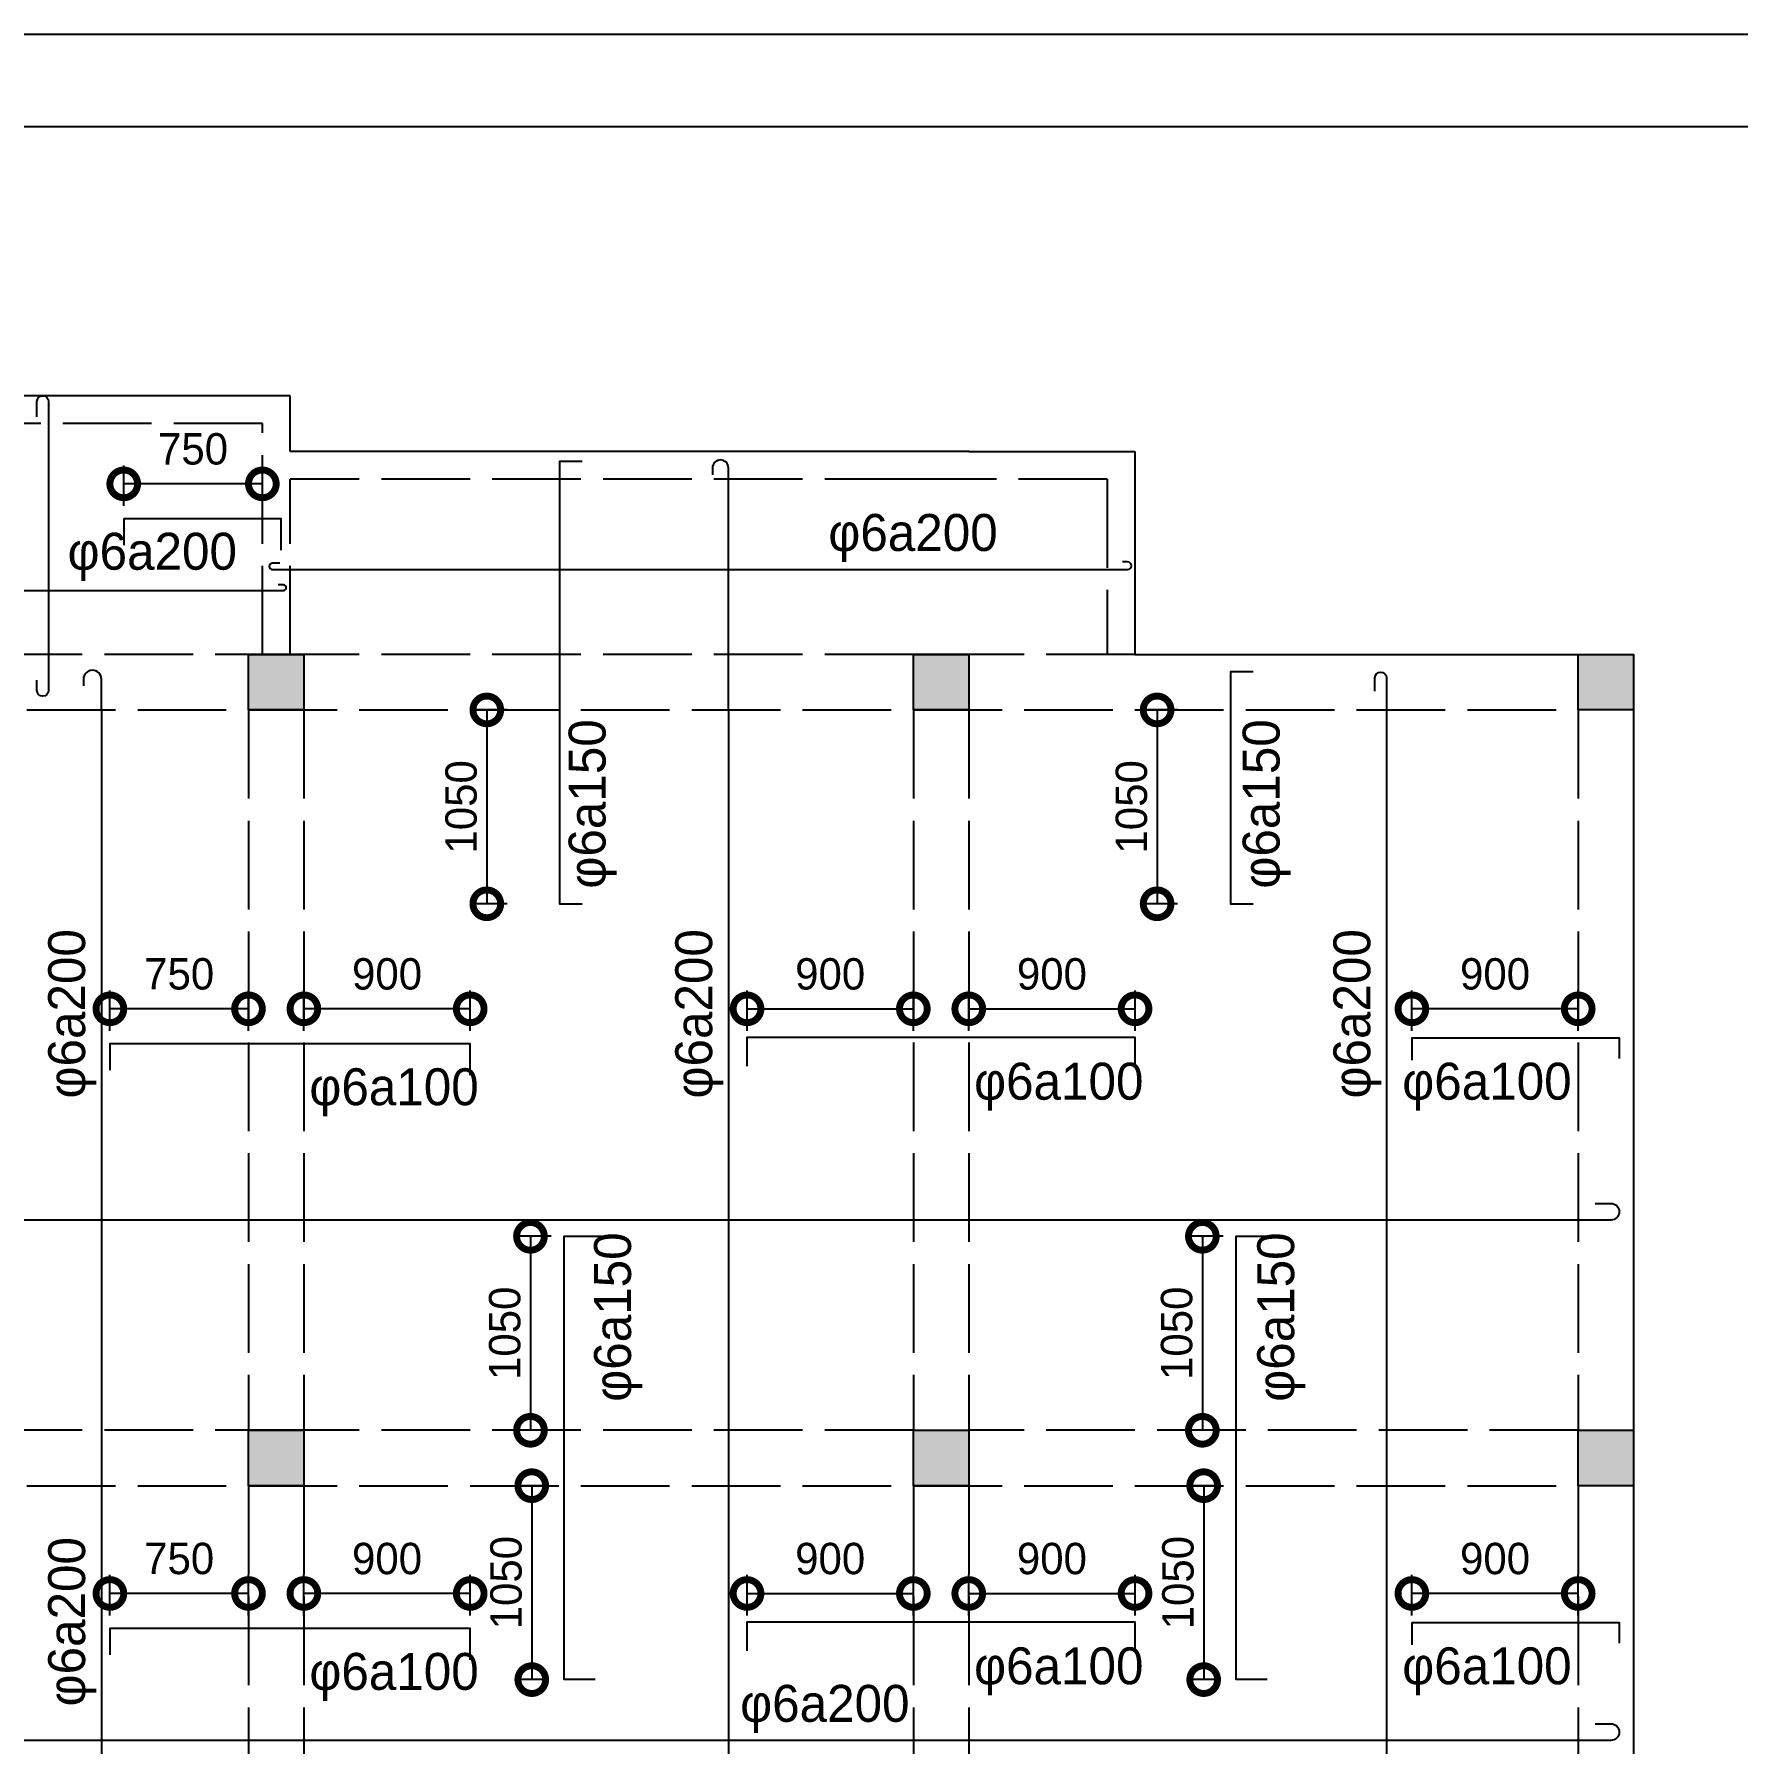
# Model space of a CAD drawing. Extents: x -103300 to -22645, y -943 to 55291.
# Drawn here: x -46356 to -37132, y 46035 to 55291 of the extents above; entities that cross this region are included whole.
import ezdxf

# ---------------------------------------------------------------- set-up
doc = ezdxf.new("R2010")
doc.units = 0
doc.header["$LTSCALE"] = 40
doc.linetypes.add('ACAD_ISO02W100', pattern=[15, 12, -3])
doc.layers.get('0').update_dxf_attribs({"linetype": 'CONTINUOUS'})
doc.layers.get('DEFPOINTS').update_dxf_attribs({"linetype": 'CONTINUOUS'})
for name, color, linetype in [('BAO', 3, 'CONTINUOUS'), ('COT', 3, 'CONTINUOUS'), ('KTHUOT', 6, 'CONTINUOUS'), ('MANH', 2, 'CONTINUOUS'), ('TEXT', 7, 'CONTINUOUS'), ('THEP', 1, 'CONTINUOUS')]:
    doc.layers.add(name, color=color, linetype=linetype)
doc.styles.add('VNI-HELVE', font='VHELVEN.TTF')
doc.styles.add('VNI-TIMES', font='VTIMESN.TTF')
doc.dimstyles.new('D1', dxfattribs={"dimscale": 0, "dimtxt": 300, "dimasz": 250, "dimexe": 250, "dimexo": 0, "dimgap": 160, "dimtad": 1, "dimdec": 0, "dimdsep": 46, "dimtxsty": 'VNI-HELVE', "dimblk1": 'ARCHTICK', "dimblk2": 'ARCHTICK', "dimsah": 1, "dimcen": 2.5, "dimclrd": 6, "dimclre": 6, "dimclrt": 6, "dimadec": 0, "dimazin": 0, "dimtfac": 1, "dimtdec": 0, "dimtmove": 0, "dimatfit": 3, "dimldrblk": 'ARCHTICK', "dimfxl": 0, "dimtolj": 1, "dimtzin": 0, "dimarcsym": 0})

# ---------------------------------------------------------------- blocks, each defined once
blk = doc.blocks.new('_DotSmall')
at = {"color": 0, "linetype": 'ByBlock', "const_width": 0.5}
blk.add_lwpolyline([(-0.0625, 0, 1), (0.0625, 0, 1)], format="xyb", close=True, dxfattribs=at)
blk = doc.blocks.new('*D73')
at = {"layer": 'DEFPOINTS', "color": 0, "linetype": 'Continuous'}
for p in [(-45946.3, 50014.2), (-45946.3, 49824.5), (-45195.8, 49824.5)]:
    blk.add_point(p, dxfattribs=at)
at = {"layer": 'KTHUOT', "color": 9, "linetype": 'Continuous', "lineweight": -2}
for p, q in [((-45946.3, 49894.5), (-45946.3, 50114.2)), ((-45195.8, 49894.5), (-45195.8, 50114.2)), ((-45195.8, 50014.2), (-45946.3, 50014.2))]:
    blk.add_line(p, q, dxfattribs=at)
at = {"layer": 'KTHUOT', "color": 9, "linetype": 'Continuous', "lineweight": -2, "xscale": 300, "yscale": 300, "zscale": 300, "rotation": 180}
blk.add_blockref('_DotSmall', (-45946.3, 50014.2), dxfattribs=at)
at = {"layer": 'KTHUOT', "color": 9, "linetype": 'Continuous', "lineweight": -2, "xscale": 300, "yscale": 300, "zscale": 300}
blk.add_blockref('_DotSmall', (-45195.8, 50014.2), dxfattribs=at)
at = {"layer": 'KTHUOT', "color": 7, "linetype": 'Continuous', "insert": (-45571.1, 50202.6), "char_height": 170, "attachment_point": 5, "style": 'VNI-TIMES'}
blk.add_mtext('\\A1;750', dxfattribs=at)
blk = doc.blocks.new('_ARCHTICK')
at = {"color": 0, "linetype": 'ByBlock', "const_width": 0.15}
blk.add_lwpolyline([(-0.5, -0.5), (0.5, 0.5)], dxfattribs=at)
blk = doc.blocks.new('*D72')
at = {"layer": 'DEFPOINTS', "color": 0, "linetype": 'Continuous'}
for p in [(-44895.8, 50014.2), (-44895.8, 49824.5), (-43995.4, 49824.5)]:
    blk.add_point(p, dxfattribs=at)
at = {"layer": 'KTHUOT', "color": 9, "linetype": 'Continuous', "lineweight": -2}
for p, q in [((-44895.8, 49894.5), (-44895.8, 50114.2)), ((-43995.4, 49894.5), (-43995.4, 50114.2)), ((-43995.4, 50014.2), (-44895.8, 50014.2))]:
    blk.add_line(p, q, dxfattribs=at)
at = {"layer": 'KTHUOT', "color": 9, "linetype": 'Continuous', "lineweight": -2, "xscale": 300, "yscale": 300, "zscale": 300, "rotation": 180}
blk.add_blockref('_DotSmall', (-44895.8, 50014.2), dxfattribs=at)
at = {"layer": 'KTHUOT', "color": 9, "linetype": 'Continuous', "lineweight": -2, "xscale": 300, "yscale": 300, "zscale": 300}
blk.add_blockref('_DotSmall', (-43995.4, 50014.2), dxfattribs=at)
at = {"layer": 'KTHUOT', "color": 7, "linetype": 'Continuous', "insert": (-44445.6, 50202.2), "char_height": 170, "attachment_point": 5, "style": 'VNI-TIMES'}
blk.add_mtext('\\A1;900', dxfattribs=at)
blk = doc.blocks.new('*D75')
at = {"layer": 'DEFPOINTS', "color": 0, "linetype": 'Continuous'}
for p in [(-41595.8, 50014.2), (-42496.3, 49824.5), (-41595.8, 49824.5)]:
    blk.add_point(p, dxfattribs=at)
at = {"layer": 'KTHUOT', "color": 9, "linetype": 'Continuous', "lineweight": -2}
for p, q in [((-42496.3, 49894.5), (-42496.3, 50114.2)), ((-41595.8, 49894.5), (-41595.8, 50114.2)), ((-42496.3, 50014.2), (-41595.8, 50014.2))]:
    blk.add_line(p, q, dxfattribs=at)
at = {"layer": 'KTHUOT', "color": 9, "linetype": 'Continuous', "lineweight": -2, "xscale": 300, "yscale": 300, "zscale": 300, "rotation": 180}
blk.add_blockref('_DotSmall', (-42496.3, 50014.2), dxfattribs=at)
at = {"layer": 'KTHUOT', "color": 9, "linetype": 'Continuous', "lineweight": -2, "xscale": 300, "yscale": 300, "zscale": 300}
blk.add_blockref('_DotSmall', (-41595.8, 50014.2), dxfattribs=at)
at = {"layer": 'KTHUOT', "color": 7, "linetype": 'Continuous', "insert": (-42046.1, 50202.2), "char_height": 170, "attachment_point": 5, "style": 'VNI-TIMES'}
blk.add_mtext('\\A1;900', dxfattribs=at)
blk = doc.blocks.new('*D74')
at = {"layer": 'DEFPOINTS', "color": 0, "linetype": 'Continuous'}
for p in [(-40395.4, 50014.2), (-41295.8, 49824.5), (-40395.4, 49824.5)]:
    blk.add_point(p, dxfattribs=at)
at = {"layer": 'KTHUOT', "color": 9, "linetype": 'Continuous', "lineweight": -2}
for p, q in [((-41295.8, 49894.5), (-41295.8, 50114.2)), ((-40395.4, 49894.5), (-40395.4, 50114.2)), ((-41295.8, 50014.2), (-40395.4, 50014.2))]:
    blk.add_line(p, q, dxfattribs=at)
at = {"layer": 'KTHUOT', "color": 9, "linetype": 'Continuous', "lineweight": -2, "xscale": 300, "yscale": 300, "zscale": 300, "rotation": 180}
blk.add_blockref('_DotSmall', (-41295.8, 50014.2), dxfattribs=at)
at = {"layer": 'KTHUOT', "color": 9, "linetype": 'Continuous', "lineweight": -2, "xscale": 300, "yscale": 300, "zscale": 300}
blk.add_blockref('_DotSmall', (-40395.4, 50014.2), dxfattribs=at)
at = {"layer": 'KTHUOT', "color": 7, "linetype": 'Continuous', "insert": (-40845.6, 50202.2), "char_height": 170, "attachment_point": 5, "style": 'VNI-TIMES'}
blk.add_mtext('\\A1;900', dxfattribs=at)
blk = doc.blocks.new('*D76')
at = {"layer": 'DEFPOINTS', "color": 0, "linetype": 'Continuous'}
for p in [(-38896.3, 50014.2), (-38896.3, 49824.5), (-37995.8, 49824.5)]:
    blk.add_point(p, dxfattribs=at)
at = {"layer": 'KTHUOT', "color": 9, "linetype": 'Continuous', "lineweight": -2}
for p, q in [((-38896.3, 49894.5), (-38896.3, 50114.2)), ((-37995.8, 49894.5), (-37995.8, 50114.2)), ((-37995.8, 50014.2), (-38896.3, 50014.2))]:
    blk.add_line(p, q, dxfattribs=at)
at = {"layer": 'KTHUOT', "color": 9, "linetype": 'Continuous', "lineweight": -2, "xscale": 300, "yscale": 300, "zscale": 300, "rotation": 180}
blk.add_blockref('_DotSmall', (-38896.3, 50014.2), dxfattribs=at)
at = {"layer": 'KTHUOT', "color": 9, "linetype": 'Continuous', "lineweight": -2, "xscale": 300, "yscale": 300, "zscale": 300}
blk.add_blockref('_DotSmall', (-37995.8, 50014.2), dxfattribs=at)
at = {"layer": 'KTHUOT', "color": 7, "linetype": 'Continuous', "insert": (-38446.1, 50202.2), "char_height": 170, "attachment_point": 5, "style": 'VNI-TIMES'}
blk.add_mtext('\\A1;900', dxfattribs=at)
blk = doc.blocks.new('*D109')
at = {"layer": 'DEFPOINTS', "color": 0, "linetype": 'Continuous'}
for p in [(-38896.3, 46848.9), (-38896.3, 46659.3), (-37995.8, 46659.3)]:
    blk.add_point(p, dxfattribs=at)
at = {"layer": 'KTHUOT', "color": 9, "linetype": 'Continuous', "lineweight": -2}
for p, q in [((-38896.3, 46729.3), (-38896.3, 46948.9)), ((-37995.8, 46729.3), (-37995.8, 46948.9)), ((-37995.8, 46848.9), (-38896.3, 46848.9))]:
    blk.add_line(p, q, dxfattribs=at)
at = {"layer": 'KTHUOT', "color": 9, "linetype": 'Continuous', "lineweight": -2, "xscale": 300, "yscale": 300, "zscale": 300, "rotation": 180}
blk.add_blockref('_DotSmall', (-38896.3, 46848.9), dxfattribs=at)
at = {"layer": 'KTHUOT', "color": 9, "linetype": 'Continuous', "lineweight": -2, "xscale": 300, "yscale": 300, "zscale": 300}
blk.add_blockref('_DotSmall', (-37995.8, 46848.9), dxfattribs=at)
at = {"layer": 'KTHUOT', "color": 7, "linetype": 'Continuous', "insert": (-38446.1, 47036.9), "char_height": 170, "attachment_point": 5, "style": 'VNI-TIMES'}
blk.add_mtext('\\A1;900', dxfattribs=at)
blk = doc.blocks.new('*D108')
at = {"layer": 'DEFPOINTS', "color": 0, "linetype": 'Continuous'}
for p in [(-40395.4, 46848.9), (-41295.8, 46659.3), (-40395.4, 46659.3)]:
    blk.add_point(p, dxfattribs=at)
at = {"layer": 'KTHUOT', "color": 9, "linetype": 'Continuous', "lineweight": -2}
for p, q in [((-41295.8, 46729.3), (-41295.8, 46948.9)), ((-40395.4, 46729.3), (-40395.4, 46948.9)), ((-41295.8, 46848.9), (-40395.4, 46848.9))]:
    blk.add_line(p, q, dxfattribs=at)
at = {"layer": 'KTHUOT', "color": 9, "linetype": 'Continuous', "lineweight": -2, "xscale": 300, "yscale": 300, "zscale": 300, "rotation": 180}
blk.add_blockref('_DotSmall', (-41295.8, 46848.9), dxfattribs=at)
at = {"layer": 'KTHUOT', "color": 9, "linetype": 'Continuous', "lineweight": -2, "xscale": 300, "yscale": 300, "zscale": 300}
blk.add_blockref('_DotSmall', (-40395.4, 46848.9), dxfattribs=at)
at = {"layer": 'KTHUOT', "color": 7, "linetype": 'Continuous', "insert": (-40845.6, 47036.9), "char_height": 170, "attachment_point": 5, "style": 'VNI-TIMES'}
blk.add_mtext('\\A1;900', dxfattribs=at)
blk = doc.blocks.new('*D107')
at = {"layer": 'DEFPOINTS', "color": 0, "linetype": 'Continuous'}
for p in [(-41595.8, 46848.9), (-42496.3, 46659.3), (-41595.8, 46659.3)]:
    blk.add_point(p, dxfattribs=at)
at = {"layer": 'KTHUOT', "color": 9, "linetype": 'Continuous', "lineweight": -2}
for p, q in [((-42496.3, 46729.3), (-42496.3, 46948.9)), ((-41595.8, 46729.3), (-41595.8, 46948.9)), ((-42496.3, 46848.9), (-41595.8, 46848.9))]:
    blk.add_line(p, q, dxfattribs=at)
at = {"layer": 'KTHUOT', "color": 9, "linetype": 'Continuous', "lineweight": -2, "xscale": 300, "yscale": 300, "zscale": 300, "rotation": 180}
blk.add_blockref('_DotSmall', (-42496.3, 46848.9), dxfattribs=at)
at = {"layer": 'KTHUOT', "color": 9, "linetype": 'Continuous', "lineweight": -2, "xscale": 300, "yscale": 300, "zscale": 300}
blk.add_blockref('_DotSmall', (-41595.8, 46848.9), dxfattribs=at)
at = {"layer": 'KTHUOT', "color": 7, "linetype": 'Continuous', "insert": (-42046.1, 47036.9), "char_height": 170, "attachment_point": 5, "style": 'VNI-TIMES'}
blk.add_mtext('\\A1;900', dxfattribs=at)
blk = doc.blocks.new('*D106')
at = {"layer": 'DEFPOINTS', "color": 0, "linetype": 'Continuous'}
for p in [(-44895.8, 46848.9), (-44895.8, 46659.3), (-43995.4, 46659.3)]:
    blk.add_point(p, dxfattribs=at)
at = {"layer": 'KTHUOT', "color": 9, "linetype": 'Continuous', "lineweight": -2}
for p, q in [((-44895.8, 46729.3), (-44895.8, 46948.9)), ((-43995.4, 46729.3), (-43995.4, 46948.9)), ((-43995.4, 46848.9), (-44895.8, 46848.9))]:
    blk.add_line(p, q, dxfattribs=at)
at = {"layer": 'KTHUOT', "color": 9, "linetype": 'Continuous', "lineweight": -2, "xscale": 300, "yscale": 300, "zscale": 300, "rotation": 180}
blk.add_blockref('_DotSmall', (-44895.8, 46848.9), dxfattribs=at)
at = {"layer": 'KTHUOT', "color": 9, "linetype": 'Continuous', "lineweight": -2, "xscale": 300, "yscale": 300, "zscale": 300}
blk.add_blockref('_DotSmall', (-43995.4, 46848.9), dxfattribs=at)
at = {"layer": 'KTHUOT', "color": 7, "linetype": 'Continuous', "insert": (-44445.6, 47036.9), "char_height": 170, "attachment_point": 5, "style": 'VNI-TIMES'}
blk.add_mtext('\\A1;900', dxfattribs=at)
blk = doc.blocks.new('*D105')
at = {"layer": 'DEFPOINTS', "color": 0, "linetype": 'Continuous'}
for p in [(-45946.3, 46848.9), (-45946.3, 46659.3), (-45195.8, 46659.3)]:
    blk.add_point(p, dxfattribs=at)
at = {"layer": 'KTHUOT', "color": 9, "linetype": 'Continuous', "lineweight": -2}
for p, q in [((-45946.3, 46729.3), (-45946.3, 46948.9)), ((-45195.8, 46729.3), (-45195.8, 46948.9)), ((-45195.8, 46848.9), (-45946.3, 46848.9))]:
    blk.add_line(p, q, dxfattribs=at)
at = {"layer": 'KTHUOT', "color": 9, "linetype": 'Continuous', "lineweight": -2, "xscale": 300, "yscale": 300, "zscale": 300, "rotation": 180}
blk.add_blockref('_DotSmall', (-45946.3, 46848.9), dxfattribs=at)
at = {"layer": 'KTHUOT', "color": 9, "linetype": 'Continuous', "lineweight": -2, "xscale": 300, "yscale": 300, "zscale": 300}
blk.add_blockref('_DotSmall', (-45195.8, 46848.9), dxfattribs=at)
at = {"layer": 'KTHUOT', "color": 7, "linetype": 'Continuous', "insert": (-45571.1, 47037.3), "char_height": 170, "attachment_point": 5, "style": 'VNI-TIMES'}
blk.add_mtext('\\A1;750', dxfattribs=at)
blk = doc.blocks.new('*D297')
at = {"layer": 'DEFPOINTS', "color": 0, "linetype": 'Continuous'}
for p in [(-43725.5, 51632.4), (-43905.4, 50582.7), (-43725.5, 50582.7)]:
    blk.add_point(p, dxfattribs=at)
at = {"layer": 'KTHUOT', "color": 9, "linetype": 'Continuous', "lineweight": -2}
for p, q in [((-43795.5, 51632.4), (-43975.4, 51632.4)), ((-43905.4, 51632.4), (-43905.4, 50582.7)), ((-43795.5, 50582.7), (-43975.4, 50582.7))]:
    blk.add_line(p, q, dxfattribs=at)
at = {"layer": 'KTHUOT', "color": 9, "linetype": 'Continuous', "lineweight": -2, "xscale": 300, "yscale": 300, "zscale": 300}
for p, rotation in [((-43905.4, 51632.4), 90), ((-43905.4, 50582.7), 270)]:
    blk.add_blockref('_DotSmall', p, dxfattribs=dict(at, rotation=rotation))
at = {"layer": 'KTHUOT', "color": 7, "linetype": 'Continuous', "insert": (-44043.8, 51107.6), "char_height": 170, "attachment_point": 5, "rotation": 90, "style": 'VNI-TIMES'}
blk.add_mtext('\\A1;1050', dxfattribs=at)
blk = doc.blocks.new('*D304')
at = {"layer": 'DEFPOINTS', "color": 0, "linetype": 'Continuous'}
for p in [(-40096.1, 51632.4), (-40275.9, 50582.7), (-40096.1, 50582.7)]:
    blk.add_point(p, dxfattribs=at)
at = {"layer": 'KTHUOT', "color": 9, "linetype": 'Continuous', "lineweight": -2}
for p, q in [((-40166.1, 51632.4), (-40345.9, 51632.4)), ((-40275.9, 51632.4), (-40275.9, 50582.7)), ((-40166.1, 50582.7), (-40345.9, 50582.7))]:
    blk.add_line(p, q, dxfattribs=at)
at = {"layer": 'KTHUOT', "color": 9, "linetype": 'Continuous', "lineweight": -2, "xscale": 300, "yscale": 300, "zscale": 300}
for p, rotation in [((-40275.9, 51632.4), 90), ((-40275.9, 50582.7), 270)]:
    blk.add_blockref('_DotSmall', p, dxfattribs=dict(at, rotation=rotation))
at = {"layer": 'KTHUOT', "color": 7, "linetype": 'Continuous', "insert": (-40414.3, 51107.6), "char_height": 170, "attachment_point": 5, "rotation": 90, "style": 'VNI-TIMES'}
blk.add_mtext('\\A1;1050', dxfattribs=at)
blk = doc.blocks.new('*D319')
at = {"layer": 'DEFPOINTS', "color": 0, "linetype": 'Continuous'}
for p in [(-43486.7, 48782.5), (-43669.1, 47732.4), (-43486.7, 47732.4)]:
    blk.add_point(p, dxfattribs=at)
at = {"layer": 'KTHUOT', "color": 9, "linetype": 'Continuous', "lineweight": -2}
for p, q in [((-43556.7, 48782.5), (-43739.1, 48782.5)), ((-43669.1, 48782.5), (-43669.1, 47732.4)), ((-43556.7, 47732.4), (-43739.1, 47732.4))]:
    blk.add_line(p, q, dxfattribs=at)
at = {"layer": 'KTHUOT', "color": 9, "linetype": 'Continuous', "lineweight": -2, "xscale": 300, "yscale": 300, "zscale": 300}
for p, rotation in [((-43669.1, 48782.5), 90), ((-43669.1, 47732.4), 270)]:
    blk.add_blockref('_DotSmall', p, dxfattribs=dict(at, rotation=rotation))
at = {"layer": 'KTHUOT', "color": 7, "linetype": 'Continuous', "insert": (-43807.5, 48257.5), "char_height": 170, "attachment_point": 5, "rotation": 90, "style": 'VNI-TIMES'}
blk.add_mtext('\\A1;1050', dxfattribs=at)
blk = doc.blocks.new('*D320')
at = {"layer": 'DEFPOINTS', "color": 0, "linetype": 'Continuous'}
for p in [(-43529.1, 47432.4), (-43662, 46382.5), (-43529.1, 46382.5)]:
    blk.add_point(p, dxfattribs=at)
at = {"layer": 'KTHUOT', "color": 9, "linetype": 'Continuous', "lineweight": -2}
for p, q in [((-43599.1, 47432.4), (-43732, 47432.4)), ((-43662, 47432.4), (-43662, 46382.5)), ((-43599.1, 46382.5), (-43732, 46382.5))]:
    blk.add_line(p, q, dxfattribs=at)
at = {"layer": 'KTHUOT', "color": 9, "linetype": 'Continuous', "lineweight": -2, "xscale": 300, "yscale": 300, "zscale": 300}
for p, rotation in [((-43662, 47432.4), 90), ((-43662, 46382.5), 270)]:
    blk.add_blockref('_DotSmall', p, dxfattribs=dict(at, rotation=rotation))
at = {"layer": 'KTHUOT', "color": 7, "linetype": 'Continuous', "insert": (-43800.4, 46907.5), "char_height": 170, "attachment_point": 5, "rotation": 90, "style": 'VNI-TIMES'}
blk.add_mtext('\\A1;1050', dxfattribs=at)
blk = doc.blocks.new('*D321')
at = {"layer": 'DEFPOINTS', "color": 0, "linetype": 'Continuous'}
for p in [(-39848.5, 48782.5), (-40030.9, 47732.4), (-39848.5, 47732.4)]:
    blk.add_point(p, dxfattribs=at)
at = {"layer": 'KTHUOT', "color": 9, "linetype": 'Continuous', "lineweight": -2}
for p, q in [((-39918.5, 48782.5), (-40100.9, 48782.5)), ((-40030.9, 48782.5), (-40030.9, 47732.4)), ((-39918.5, 47732.4), (-40100.9, 47732.4))]:
    blk.add_line(p, q, dxfattribs=at)
at = {"layer": 'KTHUOT', "color": 9, "linetype": 'Continuous', "lineweight": -2, "xscale": 300, "yscale": 300, "zscale": 300}
for p, rotation in [((-40030.9, 48782.5), 90), ((-40030.9, 47732.4), 270)]:
    blk.add_blockref('_DotSmall', p, dxfattribs=dict(at, rotation=rotation))
at = {"layer": 'KTHUOT', "color": 7, "linetype": 'Continuous', "insert": (-40169.4, 48257.5), "char_height": 170, "attachment_point": 5, "rotation": 90, "style": 'VNI-TIMES'}
blk.add_mtext('\\A1;1050', dxfattribs=at)
blk = doc.blocks.new('*D322')
at = {"layer": 'DEFPOINTS', "color": 0, "linetype": 'Continuous'}
for p in [(-39890.9, 47432.4), (-40023.8, 46382.5), (-39890.9, 46382.5)]:
    blk.add_point(p, dxfattribs=at)
at = {"layer": 'KTHUOT', "color": 9, "linetype": 'Continuous', "lineweight": -2}
for p, q in [((-39960.9, 47432.4), (-40093.8, 47432.4)), ((-40023.8, 47432.4), (-40023.8, 46382.5)), ((-39960.9, 46382.5), (-40093.8, 46382.5))]:
    blk.add_line(p, q, dxfattribs=at)
at = {"layer": 'KTHUOT', "color": 9, "linetype": 'Continuous', "lineweight": -2, "xscale": 300, "yscale": 300, "zscale": 300}
for p, rotation in [((-40023.8, 47432.4), 90), ((-40023.8, 46382.5), 270)]:
    blk.add_blockref('_DotSmall', p, dxfattribs=dict(at, rotation=rotation))
at = {"layer": 'KTHUOT', "color": 7, "linetype": 'Continuous', "insert": (-40162.3, 46907.5), "char_height": 170, "attachment_point": 5, "rotation": 90, "style": 'VNI-TIMES'}
blk.add_mtext('\\A1;1050', dxfattribs=at)
blk = doc.blocks.new('*D501')
at = {"layer": 'DEFPOINTS', "color": 0, "linetype": 'Continuous'}
for p in [(-45871.3, 52856.3), (-45871.3, 52666.7), (-45120.8, 52666.7)]:
    blk.add_point(p, dxfattribs=at)
at = {"layer": 'KTHUOT', "color": 9, "linetype": 'Continuous', "lineweight": -2}
for p, q in [((-45871.3, 52736.7), (-45871.3, 52956.3)), ((-45120.8, 52736.7), (-45120.8, 52956.3)), ((-45120.8, 52856.3), (-45871.3, 52856.3))]:
    blk.add_line(p, q, dxfattribs=at)
at = {"layer": 'KTHUOT', "color": 9, "linetype": 'Continuous', "lineweight": -2, "xscale": 300, "yscale": 300, "zscale": 300, "rotation": 180}
blk.add_blockref('_DotSmall', (-45871.3, 52856.3), dxfattribs=at)
at = {"layer": 'KTHUOT', "color": 9, "linetype": 'Continuous', "lineweight": -2, "xscale": 300, "yscale": 300, "zscale": 300}
blk.add_blockref('_DotSmall', (-45120.8, 52856.3), dxfattribs=at)
at = {"layer": 'KTHUOT', "color": 7, "linetype": 'Continuous', "insert": (-45496.1, 53044.7), "char_height": 170, "attachment_point": 5, "style": 'VNI-TIMES'}
blk.add_mtext('\\A1;750', dxfattribs=at)

msp = doc.modelspace()

# ---------------------------------------------------------------- linework, layer by layer
at = {"layer": 'BAO', "color": 3, "linetype": 'Continuous'}
for points in [[(-22645, -943.4), (-103300.5, -943.4), (-103300.5, 55290.9), (-22645, 55290.9)], [(-23145, -443.4), (-102800.5, -443.4), (-102800.5, 54790.9), (-23145, 54790.9)]]:
    msp.add_lwpolyline(points, close=True, dxfattribs=at)
at = {"layer": 'COT'}
for points in [[(-44895.8, 51632.4), (-45195.8, 51632.4), (-45195.8, 51932.4), (-44895.8, 51932.4)], [(-41295.8, 51632.4), (-41595.8, 51632.4), (-41595.8, 51932.4), (-41295.8, 51932.4)], [(-37695.8, 51632.4), (-37995.8, 51632.4), (-37995.8, 51932.4), (-37695.8, 51932.4)], [(-44895.8, 47432.4), (-45195.8, 47432.4), (-45195.8, 47732.4), (-44895.8, 47732.4)], [(-41295.8, 47432.4), (-41595.8, 47432.4), (-41595.8, 47732.4), (-41295.8, 47732.4)], [(-37695.8, 47432.4), (-37995.8, 47432.4), (-37995.8, 47732.4), (-37695.8, 47732.4)]]:
    msp.add_lwpolyline(points, close=True, dxfattribs=at)
for points in [[(-44895.8, 51632.4), (-45195.8, 51632.4), (-44895.8, 51932.4), (-45195.8, 51932.4)], [(-41295.8, 51632.4), (-41595.8, 51632.4), (-41295.8, 51932.4), (-41595.8, 51932.4)], [(-37695.8, 51632.4), (-37995.8, 51632.4), (-37695.8, 51932.4), (-37995.8, 51932.4)], [(-44895.8, 47432.4), (-45195.8, 47432.4), (-44895.8, 47732.4), (-45195.8, 47732.4)], [(-41295.8, 47432.4), (-41595.8, 47432.4), (-41295.8, 47732.4), (-41595.8, 47732.4)], [(-37695.8, 47432.4), (-37995.8, 47432.4), (-37695.8, 47732.4), (-37995.8, 47732.4)]]:
    msp.add_solid(points, dxfattribs=at)
at = {"layer": 'MANH', "linetype": 'Continuous'}
for p, q in [((-44970.8, 53332.4), (-47895.8, 53332.4)), ((-44970.8, 53032.4), (-44970.8, 53332.4)), ((-41295.8, 53032.4), (-44970.8, 53032.4)), ((-41295.8, 53032.4), (-40395.8, 53032.4)), ((-40395.8, 53032.4), (-40395.8, 51932.4)), ((-37695.8, 51632.4), (-37695.8, 47732.4)), ((-37695.8, 47432.4), (-37695.8, 43532.4))]:
    msp.add_line(p, q, dxfattribs=at)
at = {"layer": 'MANH', "linetype": 'ACAD_ISO02W100'}
for p, q in [((-45120.8, 53182.4), (-47970.8, 53182.4)), ((-45120.8, 51932.4), (-45120.8, 53182.4)), ((-41595.8, 52882.4), (-44970.8, 52882.4)), ((-44970.8, 51932.4), (-44970.8, 52882.4)), ((-40545.8, 52882.4), (-41595.8, 52882.4)), ((-40545.8, 52882.4), (-40545.8, 51932.4)), ((-44895.8, 51932.4), (-47895.8, 51932.4)), ((-41595.8, 51932.4), (-44895.8, 51932.4)), ((-41295.8, 51932.4), (-41595.8, 51932.4)), ((-40395.8, 51932.4), (-41295.8, 51932.4)), ((-48195.8, 51632.4), (-45195.8, 51632.4)), ((-45195.8, 51632.4), (-41595.8, 51632.4)), ((-45195.8, 51632.4), (-45195.8, 47732.4)), ((-44895.8, 51632.4), (-44895.8, 47732.4)), ((-41595.8, 51632.4), (-37995.8, 51632.4)), ((-41595.8, 51632.4), (-41595.8, 47732.4)), ((-41295.8, 51632.4), (-41295.8, 47732.4)), ((-37995.8, 51632.4), (-37995.8, 47732.4)), ((-44895.8, 47732.4), (-47895.8, 47732.4)), ((-41595.8, 47732.4), (-44895.8, 47732.4)), ((-37995.8, 47732.4), (-41295.8, 47732.4)), ((-48195.8, 47432.4), (-45195.8, 47432.4)), ((-45195.8, 47432.4), (-45195.8, 43532.4)), ((-45195.8, 47432.4), (-41595.8, 47432.4)), ((-44895.8, 47432.4), (-44895.8, 43532.4)), ((-41595.8, 47432.4), (-37995.8, 47432.4)), ((-41595.8, 47432.4), (-41595.8, 43532.4)), ((-41295.8, 47432.4), (-41295.8, 43532.4)), ((-37995.8, 47432.4), (-37995.8, 43532.4))]:
    msp.add_line(p, q, dxfattribs=at)
at = {"layer": 'MANH', "color": 2, "linetype": 'Continuous'}
msp.add_lwpolyline([(-40395.8, 51932.4), (-37695.8, 51932.4)], dxfattribs=at)
at = {"layer": 'THEP'}
for points in [[(-46341.6, 53219.8), (-46341.6, 53301.4, -1), (-46278.1, 53301.4), (-46278.1, 51738.7, -1), (-46341.4, 51738.7), (-46341.4, 51793.1)], [(-42597, 51632.4), (-42597, 52942.3, 1), (-42683.6, 52942.3), (-42683.6, 52905.8)], [(-45025.7, 52426.7), (-45067, 52426.7, 1), (-45067, 52392.3), (-40436.1, 52392.3, 1), (-40436.1, 52433.7), (-40463.6, 52433.7)], [(-51040.2, 52315), (-51075.5, 52315, 1), (-51075.5, 52279.7), (-45006, 52279.7, 1), (-45006, 52309.1), (-45035.4, 52309.1)], [(-45992.4, 51632.4), (-45992.4, 51798.9, 1), (-46089.7, 51798.9), (-46089.7, 51762.4)], [(-39096.8, 51734.7), (-39096.8, 51805.8, -1), (-39033.5, 51805.8), (-39033.5, 43367.3, -1), (-39104.6, 43367.3), (-39104.6, 43430.5)], [(-45992.4, 51632.4), (-45992.4, 43334.7, -1), (-46069.6, 43334.7), (-46069.6, 43411.5)], [(-42597, 51632.4), (-42597, 43367.3, -1), (-42668.1, 43367.3), (-42668.1, 43430.5)], [(-37904.3, 48960.9), (-37819.1, 48960.9, -1), (-37819.1, 48870.6), (-37819.1, 48870.6), (-71489.6, 48870.6, -1), (-71489.6, 48955.4), (-71425.5, 48955.4)], [(-37904.3, 46143.5), (-37819.1, 46143.5, -1), (-37819.1, 46053.2), (-37819.1, 46053.2), (-71489.6, 46053.2, -1), (-71489.6, 46138), (-71425.5, 46138)]]:
    msp.add_lwpolyline(points, format="xyb", dxfattribs=at)
for points in [[(-43388.9, 52977.8), (-43512.4, 52977.8), (-43512.4, 50582.7), (-43388.9, 50582.7)], [(-45018.9, 52497.7), (-45018.9, 52666.7), (-45871.3, 52666.7), (-45871.3, 52523.7)], [(-39755.2, 51838.3), (-39878.7, 51838.3), (-39878.7, 50582.7), (-39755.2, 50582.7)], [(-43995.4, 49655.6), (-43995.4, 49824.5), (-45946.3, 49824.5), (-45946.3, 49681.6)], [(-42496.5, 49703.6), (-42496.5, 49860.5), (-40396.1, 49860.5), (-40396.1, 49715.7)], [(-37772.2, 49745.8), (-37772.2, 49854.6), (-38896.3, 49854.6), (-38896.3, 49736.1)], [(-43318.8, 46382.5), (-43486.7, 46382.5), (-43486.7, 48782.5), (-43281.8, 48782.5)], [(-39680.7, 46382.5), (-39848.5, 46382.5), (-39848.5, 48782.5), (-39643.6, 48782.5)], [(-43995.4, 46490.3), (-43995.4, 46659.3), (-45946.3, 46659.3), (-45946.3, 46516.3)], [(-42496.5, 46538.4), (-42496.5, 46695.3), (-40396.1, 46695.3), (-40396.1, 46550.5)], [(-37772.2, 46580.6), (-37772.2, 46689.4), (-38896.3, 46689.4), (-38896.3, 46570.9)]]:
    msp.add_lwpolyline(points, dxfattribs=at)

# ---------------------------------------------------------------- texts
at = {"layer": 'TEXT', "char_height": 200, "width": 982.857, "attachment_point": 1, "style": 'VNI-TIMES'}
for s, insert in [('{\\fSymbol|b0|i0|c2|p16;f}6a200', (-42056.2, 52693.1)), ('{\\fSymbol|b0|i0|c2|p16;f}6a200', (-46175.4, 52591.5)), ('{\\fSymbol|b0|i0|c2|p16;f}6a100', (-41267, 49722.3)), ('{\\fSymbol|b0|i0|c2|p16;f}6a100', (-38948.7, 49722.3)), ('{\\fSymbol|b0|i0|c2|p16;f}6a100', (-44866.3, 49692.2)), ('{\\fSymbol|b0|i0|c2|p16;f}6a100', (-41267, 46557.1)), ('{\\fSymbol|b0|i0|c2|p16;f}6a100', (-38948.7, 46557.1)), ('{\\fSymbol|b0|i0|c2|p16;f}6a100', (-44866.3, 46527)), ('{\\fSymbol|b0|i0|c2|p16;f}6a200', (-42533.6, 46353.9))]:
    msp.add_mtext(s, dxfattribs=dict(at, insert=insert))
at = {"layer": 'TEXT', "char_height": 200, "width": 982.857, "attachment_point": 1, "rotation": 90, "style": 'VNI-TIMES'}
for s, insert in [('{\\fSymbol|b0|i0|c2|p16;f}6a150', (-43462.3, 50664.9)), ('{\\fSymbol|b0|i0|c2|p16;f}6a150', (-39812.7, 50664.9)), ('{\\fSymbol|b0|i0|c2|p16;f}6a200', (-46280.4, 49528.7)), ('{\\fSymbol|b0|i0|c2|p16;f}6a200', (-42885, 49528.7)), ('{\\fSymbol|b0|i0|c2|p16;f}6a200', (-39321.5, 49528.7)), ('{\\fSymbol|b0|i0|c2|p16;f}6a150', (-43324.5, 47886.7)), ('{\\fSymbol|b0|i0|c2|p16;f}6a150', (-39733.8, 47886.7)), ('{\\fSymbol|b0|i0|c2|p16;f}6a200', (-46280.4, 46237.2))]:
    msp.add_mtext(s, dxfattribs=dict(at, insert=insert))

# ---------------------------------------------------------------- dimensions: what is measured, and where the dimension line sits
at = {"layer": 'KTHUOT', "color": 6, "linetype": 'Continuous'}
for base, p1, p2, angle, override, picture, middle in [((-45871.2719, 52856.3319), (-45120.8347, 52666.6912), (-45871.2719, 52666.6912), 180, {"dimscale": 1, "dimtxt": 170, "dimasz": 300, "dimexe": 100, "dimexo": 70, "dimgap": 100, "dimtxsty": 'VNI-TIMES', "dimblk1": 'DotSmall', "dimblk2": 'DotSmall', "dimclrd": 9, "dimclre": 9, "dimclrt": 7}, '*D501', (-45496.0533, 53044.7369)), ((-43905.4, 50582.7), (-43725.5, 51632.4), (-43725.5, 50582.7), 90, {"dimscale": 1, "dimtxt": 170, "dimasz": 300, "dimexe": 70, "dimexo": 70, "dimgap": 50, "dimtxsty": 'VNI-TIMES', "dimblk1": 'DotSmall', "dimblk2": 'DotSmall', "dimclrd": 9, "dimclre": 9, "dimclrt": 7}, '*D297', (-44043.8, 51107.6)), ((-40275.9, 50582.7), (-40096.1, 51632.4), (-40096.1, 50582.7), 90, {"dimscale": 1, "dimtxt": 170, "dimasz": 300, "dimexe": 70, "dimexo": 70, "dimgap": 50, "dimtxsty": 'VNI-TIMES', "dimblk1": 'DotSmall', "dimblk2": 'DotSmall', "dimclrd": 9, "dimclre": 9, "dimclrt": 7}, '*D304', (-40414.3, 51107.6)), ((-45946.2719, 50014.1607), (-45195.8347, 49824.52), (-45946.2719, 49824.52), 180, {"dimscale": 1, "dimtxt": 170, "dimasz": 300, "dimexe": 100, "dimexo": 70, "dimgap": 100, "dimtxsty": 'VNI-TIMES', "dimblk1": 'DotSmall', "dimblk2": 'DotSmall', "dimclrd": 9, "dimclre": 9, "dimclrt": 7}, '*D73', (-45571.0533, 50202.5657)), ((-44895.8, 50014.2), (-43995.4, 49824.5), (-44895.8, 49824.5), 180, {"dimscale": 1, "dimtxt": 170, "dimasz": 300, "dimexe": 100, "dimexo": 70, "dimgap": 100, "dimtxsty": 'VNI-TIMES', "dimblk1": 'DotSmall', "dimblk2": 'DotSmall', "dimclrd": 9, "dimclre": 9, "dimclrt": 7}, '*D72', (-44445.6, 50202.2)), ((-38896.2719, 50014.1607), (-37995.8347, 49824.52), (-38896.2719, 49824.52), 180, {"dimscale": 1, "dimtxt": 170, "dimasz": 300, "dimexe": 100, "dimexo": 70, "dimgap": 100, "dimtxsty": 'VNI-TIMES', "dimblk1": 'DotSmall', "dimblk2": 'DotSmall', "dimclrd": 9, "dimclre": 9, "dimclrt": 7}, '*D76', (-38446.0533, 50202.1874)), ((-43669.1, 47732.4), (-43486.7, 48782.5), (-43486.7, 47732.4), 90, {"dimscale": 1, "dimtxt": 170, "dimasz": 300, "dimexe": 70, "dimexo": 70, "dimgap": 50, "dimtxsty": 'VNI-TIMES', "dimblk1": 'DotSmall', "dimblk2": 'DotSmall', "dimclrd": 9, "dimclre": 9, "dimclrt": 7}, '*D319', (-43807.5, 48257.5)), ((-40030.9, 47732.4), (-39848.5, 48782.5), (-39848.5, 47732.4), 90, {"dimscale": 1, "dimtxt": 170, "dimasz": 300, "dimexe": 70, "dimexo": 70, "dimgap": 50, "dimtxsty": 'VNI-TIMES', "dimblk1": 'DotSmall', "dimblk2": 'DotSmall', "dimclrd": 9, "dimclre": 9, "dimclrt": 7}, '*D321', (-40169.4, 48257.5)), ((-43662, 46382.5), (-43529.1, 47432.4), (-43529.1, 46382.5), 90, {"dimscale": 1, "dimtxt": 170, "dimasz": 300, "dimexe": 70, "dimexo": 70, "dimgap": 50, "dimtxsty": 'VNI-TIMES', "dimblk1": 'DotSmall', "dimblk2": 'DotSmall', "dimclrd": 9, "dimclre": 9, "dimclrt": 7}, '*D320', (-43800.4, 46907.5)), ((-40023.8, 46382.5), (-39890.9, 47432.4), (-39890.9, 46382.5), 90, {"dimscale": 1, "dimtxt": 170, "dimasz": 300, "dimexe": 70, "dimexo": 70, "dimgap": 50, "dimtxsty": 'VNI-TIMES', "dimblk1": 'DotSmall', "dimblk2": 'DotSmall', "dimclrd": 9, "dimclre": 9, "dimclrt": 7}, '*D322', (-40162.3, 46907.5)), ((-45946.2719, 46848.9213), (-45195.8347, 46659.2806), (-45946.2719, 46659.2806), 180, {"dimscale": 1, "dimtxt": 170, "dimasz": 300, "dimexe": 100, "dimexo": 70, "dimgap": 100, "dimtxsty": 'VNI-TIMES', "dimblk1": 'DotSmall', "dimblk2": 'DotSmall', "dimclrd": 9, "dimclre": 9, "dimclrt": 7}, '*D105', (-45571.0533, 47037.3263)), ((-44895.8, 46848.9), (-43995.4, 46659.3), (-44895.8, 46659.3), 180, {"dimscale": 1, "dimtxt": 170, "dimasz": 300, "dimexe": 100, "dimexo": 70, "dimgap": 100, "dimtxsty": 'VNI-TIMES', "dimblk1": 'DotSmall', "dimblk2": 'DotSmall', "dimclrd": 9, "dimclre": 9, "dimclrt": 7}, '*D106', (-44445.6, 47036.9)), ((-38896.2719, 46848.9213), (-37995.8347, 46659.2806), (-38896.2719, 46659.2806), 180, {"dimscale": 1, "dimtxt": 170, "dimasz": 300, "dimexe": 100, "dimexo": 70, "dimgap": 100, "dimtxsty": 'VNI-TIMES', "dimblk1": 'DotSmall', "dimblk2": 'DotSmall', "dimclrd": 9, "dimclre": 9, "dimclrt": 7}, '*D109', (-38446.0533, 47036.948))]:
    dim = msp.add_linear_dim(base=base, p1=p1, p2=p2, angle=angle, dimstyle='D1', override=override, dxfattribs=at)
    dim.commit()
    dim.dimension.update_dxf_attribs({"geometry": picture, "text_midpoint": middle})
for base, p1, p2, picture, middle in [((-41595.8347, 50014.1607), (-42496.2719, 49824.52), (-41595.8347, 49824.52), '*D75', (-42046.0533, 50202.1874)), ((-40395.4, 50014.2), (-41295.8, 49824.5), (-40395.4, 49824.5), '*D74', (-40845.6, 50202.2)), ((-41595.8347, 46848.9213), (-42496.2719, 46659.2806), (-41595.8347, 46659.2806), '*D107', (-42046.0533, 47036.948)), ((-40395.4, 46848.9), (-41295.8, 46659.3), (-40395.4, 46659.3), '*D108', (-40845.6, 47036.9))]:
    dim = msp.add_linear_dim(base=base, p1=p1, p2=p2, dimstyle='D1', override={"dimscale": 1, "dimtxt": 170, "dimasz": 300, "dimexe": 100, "dimexo": 70, "dimgap": 100, "dimtxsty": 'VNI-TIMES', "dimblk1": 'DotSmall', "dimblk2": 'DotSmall', "dimclrd": 9, "dimclre": 9, "dimclrt": 7}, dxfattribs=at)
    dim.commit()
    dim.dimension.update_dxf_attribs({"geometry": picture, "text_midpoint": middle})

doc.saveas('drawing.dxf')
